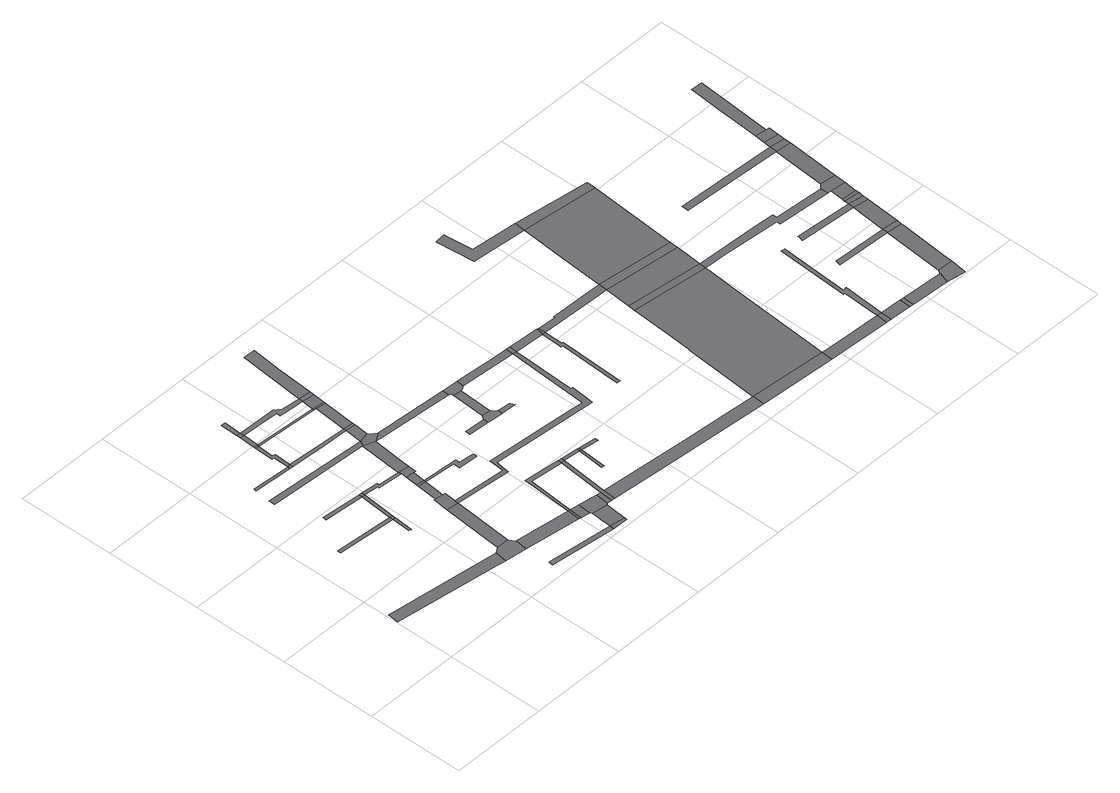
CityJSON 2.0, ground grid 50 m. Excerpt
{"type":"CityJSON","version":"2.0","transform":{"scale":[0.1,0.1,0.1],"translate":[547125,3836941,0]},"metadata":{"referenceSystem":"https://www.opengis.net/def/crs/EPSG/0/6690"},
"CityObjects":{
"road1":{"type":"Road","attributes":{"RoadStructureAttribute.sectionType":"1"},"geometry":[{"type":"MultiSurface","lod":"1","boundaries":[[[0,1,2,3,4,5]]]}]},
"road2":{"type":"Road","attributes":{"RoadStructureAttribute.sectionType":"1"},"geometry":[{"type":"MultiSurface","lod":"1","boundaries":[[[6,7,8,9]]]}]},
"road3":{"type":"Road","geometry":[{"type":"MultiSurface","lod":"1","boundaries":[[[10,11,12,13,14]]]}]},
"road4":{"type":"Road","geometry":[{"type":"MultiSurface","lod":"1","boundaries":[[[8,15,16,17,18,19]]]}]},
"road5":{"type":"Road","attributes":{"RoadStructureAttribute.sectionType":"1"},"geometry":[{"type":"MultiSurface","lod":"1","boundaries":[[[20,21,22,23]]]}]},
"road6":{"type":"Road","geometry":[{"type":"MultiSurface","lod":"1","boundaries":[[[9,8,19,24]]]}]},
"road7":{"type":"Road","geometry":[{"type":"MultiSurface","lod":"1","boundaries":[[[25,26,27,5,4,28,29,30,31,32]]]}]},
"road8":{"type":"Road","attributes":{"RoadStructureAttribute.sectionType":"1"},"geometry":[{"type":"MultiSurface","lod":"1","boundaries":[[[13,9,24,33]]]}]},
"road9":{"type":"Road","geometry":[{"type":"MultiSurface","lod":"1","boundaries":[[[14,13,33,34]]]}]},
"road10":{"type":"Road","geometry":[{"type":"MultiSurface","lod":"1","boundaries":[[[35,23,22,36]]]}]},
"road11":{"type":"Road","attributes":{"RoadStructureAttribute.sectionType":"1"},"geometry":[{"type":"MultiSurface","lod":"1","boundaries":[[[37,38,39,40,41]]]}]},
"road12":{"type":"Road","attributes":{"RoadStructureAttribute.sectionType":"1"},"geometry":[{"type":"MultiSurface","lod":"1","boundaries":[[[42,25,32,43,44]]]}]},
"road13":{"type":"Road","attributes":{"RoadStructureAttribute.sectionType":"1"},"geometry":[{"type":"MultiSurface","lod":"1","boundaries":[[[45,46,47,23,35,48,49,50]]]}]},
"road14":{"type":"Road","geometry":[{"type":"MultiSurface","lod":"1","boundaries":[[[51,45,50,52]]]}]},
"road15":{"type":"Road","attributes":{"RoadStructureAttribute.sectionType":"1"},"geometry":[{"type":"MultiSurface","lod":"1","boundaries":[[[53,51,52,54]]]}]},
"road16":{"type":"Road","attributes":{"RoadStructureAttribute.sectionType":"1"},"geometry":[{"type":"MultiSurface","lod":"1","boundaries":[[[55,56,34,33,57,58,59,60]]]}]},
"road17":{"type":"Road","geometry":[{"type":"MultiSurface","lod":"1","boundaries":[[[61,53,54,62]]]}]},
"road18":{"type":"Road","geometry":[{"type":"MultiSurface","lod":"1","boundaries":[[[63,64,65,42,44,66,67,68,69,70]]]}]},
"road19":{"type":"Road","attributes":{"RoadStructureAttribute.sectionType":"1"},"geometry":[{"type":"MultiSurface","lod":"1","boundaries":[[[71,72,73,74,75]]]}]},
"road20":{"type":"Road","geometry":[{"type":"MultiSurface","lod":"1","boundaries":[[[76,77,61,62]]]}]},
"road21":{"type":"Road","attributes":{"RoadStructureAttribute.sectionType":"1"},"geometry":[{"type":"MultiSurface","lod":"1","boundaries":[[[78,29,28,79,80]]]}]},
"road22":{"type":"Road","attributes":{"RoadStructureAttribute.sectionType":"1"},"geometry":[{"type":"MultiSurface","lod":"1","boundaries":[[[81,82,83,70,69,84,85]]]}]},
"road23":{"type":"Road","geometry":[{"type":"MultiSurface","lod":"1","boundaries":[[[86,81,85,87]]]}]},
"road24":{"type":"Road","attributes":{"RoadStructureAttribute.sectionType":"1"},"geometry":[{"type":"MultiSurface","lod":"1","boundaries":[[[88,35,36,89,90,91]]]}]},
"road25":{"type":"Road","attributes":{"RoadStructureAttribute.sectionType":"1"},"geometry":[{"type":"MultiSurface","lod":"1","boundaries":[[[92,86,87,93,94]]]}]},
"road26":{"type":"Road","geometry":[{"type":"MultiSurface","lod":"1","boundaries":[[[60,59,95,96,92,94,97,98]]]}]},
"road27":{"type":"Road","attributes":{"RoadStructureAttribute.sectionType":"1"},"geometry":[{"type":"MultiSurface","lod":"1","boundaries":[[[52,50,99,100]]]}]},
"road28":{"type":"Road","attributes":{"RoadStructureAttribute.sectionType":"1"},"geometry":[{"type":"MultiSurface","lod":"1","boundaries":[[[40,101,102,103,60,98,104,105]]]}]},
"road29":{"type":"Road","attributes":{"RoadStructureAttribute.sectionType":"1"},"geometry":[{"type":"MultiSurface","lod":"1","boundaries":[[[106,107,62,54,108,109,110,111,112,113]]]}]},
"road30":{"type":"Road","geometry":[{"type":"MultiSurface","lod":"1","boundaries":[[[80,79,114,115]]]}]},
"road31":{"type":"Road","attributes":{"RoadStructureAttribute.sectionType":"1"},"geometry":[{"type":"MultiSurface","lod":"1","boundaries":[[[115,114,116,117]]]}]},
"road32":{"type":"Road","attributes":{"RoadStructureAttribute.sectionType":"1"},"geometry":[{"type":"MultiSurface","lod":"1","boundaries":[[[118,119,120,121,122,123,124,87,85]]]}]},
"road33":{"type":"Road","geometry":[{"type":"MultiSurface","lod":"1","boundaries":[[[75,74,125,126]]]}]},
"road34":{"type":"Road","geometry":[{"type":"MultiSurface","lod":"1","boundaries":[[[127,128,129,41,40,105,130]]]}]},
"road35":{"type":"Road","attributes":{"RoadStructureAttribute.sectionType":"1"},"geometry":[{"type":"MultiSurface","lod":"1","boundaries":[[[90,131,41,129,132]]]}]},
"road36":{"type":"Road","attributes":{"RoadStructureAttribute.sectionType":"1"},"geometry":[{"type":"MultiSurface","lod":"1","boundaries":[[[133,134,135,136,75,126,137,138]]]}]},
"road37":{"type":"Road","geometry":[{"type":"MultiSurface","lod":"1","boundaries":[[[91,90,132,139]]]}]},
"road38":{"type":"Road","geometry":[{"type":"MultiSurface","lod":"1","boundaries":[[[117,116,140,133,138,141,142,143,144]]]}]},
"road39":{"type":"Road","attributes":{"RoadStructureAttribute.sectionType":"1"},"geometry":[{"type":"MultiSurface","lod":"1","boundaries":[[[145,91,139,146]]]}]},
"road40":{"type":"Road","geometry":[{"type":"MultiSurface","lod":"1","boundaries":[[[100,99,145,146,147]]]}]},
"road41":{"type":"Road","attributes":{"RoadStructureAttribute.sectionType":"1"},"geometry":[{"type":"MultiSurface","lod":"1","boundaries":[[[148,80,115,149,150,151]]]}]},
"road42":{"type":"Road","geometry":[{"type":"MultiSurface","lod":"1","boundaries":[[[152,153,154,144,143,155,156]]]}]},
"road43":{"type":"Road","attributes":{"RoadStructureAttribute.sectionType":"1"},"geometry":[{"type":"MultiSurface","lod":"1","boundaries":[[[112,157,158,159,100,147,160]]]}]},
"road44":{"type":"Road","geometry":[{"type":"MultiSurface","lod":"1","boundaries":[[[113,112,160,161]]]}]},
"road45":{"type":"Road","attributes":{"RoadStructureAttribute.sectionType":"1"},"geometry":[{"type":"MultiSurface","lod":"1","boundaries":[[[162,150,156,155,163,164]]]}]},
"road46":{"type":"Road","attributes":{"RoadStructureAttribute.sectionType":"1"},"geometry":[{"type":"MultiSurface","lod":"1","boundaries":[[[165,113,161,166,167]]]}]},
"road47":{"type":"Road","attributes":{"RoadStructureAttribute.sectionType":"1"},"geometry":[{"type":"MultiSurface","lod":"1","boundaries":[[[130,105,168,169,170,171]]]}]},
"road48":{"type":"Road","geometry":[{"type":"MultiSurface","lod":"1","boundaries":[[[151,150,162,172]]]}]},
"road49":{"type":"Road","attributes":{"RoadStructureAttribute.sectionType":"1"},"geometry":[{"type":"MultiSurface","lod":"1","boundaries":[[[173,174,175,176]]]}]},
"road50":{"type":"Road","attributes":{"RoadStructureAttribute.sectionType":"1"},"geometry":[{"type":"MultiSurface","lod":"1","boundaries":[[[177,178,179,180,181,182,183,184,185,66,44,186,187,188,189,190,191,192,193,194,195,196,197,198]]]}]},
"road51":{"type":"Road","geometry":[{"type":"MultiSurface","lod":"1","boundaries":[[[172,162,199,200]]]}]},
"road52":{"type":"Road","geometry":[{"type":"MultiSurface","lod":"1","boundaries":[[[199,201,202,203]]]}]},
"road53":{"type":"Road","geometry":[{"type":"MultiSurface","lod":"1","boundaries":[[[200,199,203,204]]]}]},
"road54":{"type":"Road","geometry":[{"type":"MultiSurface","lod":"1","boundaries":[[[205,206,176,175,207,208,209,210,211,212]]]}]},
"road55":{"type":"Road","geometry":[{"type":"MultiSurface","lod":"1","boundaries":[[[213,214,215,216,204,203]]]}]},
"road56":{"type":"Road","attributes":{"RoadStructureAttribute.sectionType":"1"},"geometry":[{"type":"MultiSurface","lod":"1","boundaries":[[[217,205,212,218]]]}]},
"road57":{"type":"Road","geometry":[{"type":"MultiSurface","lod":"1","boundaries":[[[219,220,221,222,210,209]]]}]},
"road58":{"type":"Road","geometry":[{"type":"MultiSurface","lod":"1","boundaries":[[[223,171,170,224,225,226,217,218,227,228,229,230]]]}]},
"road59":{"type":"Road","attributes":{"RoadStructureAttribute.sectionType":"1"},"geometry":[{"type":"MultiSurface","lod":"1","boundaries":[[[231,232,164,163,233,234,235]]]}]},
"road60":{"type":"Road","attributes":{"RoadStructureAttribute.sectionType":"1"},"geometry":[{"type":"MultiSurface","lod":"1","boundaries":[[[236,237,238,239,230,229,240,177,241]]]}]},
"road61":{"type":"Road","geometry":[{"type":"MultiSurface","lod":"1","boundaries":[[[241,177,198,242]]]}]},
"road62":{"type":"Road","attributes":{"RoadStructureAttribute.sectionType":"1"},"geometry":[{"type":"MultiSurface","lod":"1","boundaries":[[[243,244,242,198,245,246,247,248]]]}]},
"road63":{"type":"Road","attributes":{"RoadStructureAttribute.sectionType":"1"},"geometry":[{"type":"MultiSurface","lod":"1","boundaries":[[[249,250,251,252,253,254,255,256,257,247]]]}]},
"road64":{"type":"Road","geometry":[{"type":"MultiSurface","lod":"1","boundaries":[[[248,247,257,258]]]}]},
"road65":{"type":"Road","attributes":{"RoadStructureAttribute.sectionType":"1"},"geometry":[{"type":"MultiSurface","lod":"1","boundaries":[[[259,260,261,262,258,257,263,264,265]]]}]},
"road66":{"type":"Road","geometry":[{"type":"MultiSurface","lod":"1","boundaries":[[[235,234,266,267]]]}]},
"road67":{"type":"Road","attributes":{"function":"3","RoadStructureAttribute.sectionType":"1"},"geometry":[{"type":"MultiSurface","lod":"1","boundaries":[[[268,269,270,271,272,235,267,273,274,275,276,277]]]}]},
"road68":{"type":"Road","attributes":{"RoadStructureAttribute.sectionType":"1"},"geometry":[{"type":"MultiSurface","lod":"1","boundaries":[[[278,279,280,281,282,283]]]}]},
"road69":{"type":"Road","geometry":[{"type":"MultiSurface","lod":"1","boundaries":[[[284,268,277,285]]]}]},
"road70":{"type":"Road","attributes":{"function":"3","RoadStructureAttribute.sectionType":"1"},"geometry":[{"type":"MultiSurface","lod":"1","boundaries":[[[264,286,284,285,287,288,289]]]}]},
"road71":{"type":"Road","attributes":{"RoadStructureAttribute.sectionType":"1"},"geometry":[{"type":"MultiSurface","lod":"1","boundaries":[[[290,267,266,291,292,293,294]]]}]},
"road72":{"type":"Road","geometry":[{"type":"MultiSurface","lod":"1","boundaries":[[[265,264,289,295]]]}]},
"road73":{"type":"Road","attributes":{"function":"3","RoadStructureAttribute.sectionType":"1"},"geometry":[{"type":"MultiSurface","lod":"1","boundaries":[[[282,296,297,265,295,298]]]}]},
"road74":{"type":"Road","geometry":[{"type":"MultiSurface","lod":"1","boundaries":[[[294,293,299,300]]]}]},
"road75":{"type":"Road","geometry":[{"type":"MultiSurface","lod":"1","boundaries":[[[283,282,298,301]]]}]},
"road76":{"type":"Road","attributes":{"RoadStructureAttribute.sectionType":"1"},"geometry":[{"type":"MultiSurface","lod":"1","boundaries":[[[302,300,299,303,304,305]]]}]},
"road77":{"type":"Road","attributes":{"RoadStructureAttribute.sectionType":"1"},"geometry":[{"type":"MultiSurface","lod":"1","boundaries":[[[306,307,308,309,310,311,312,294,300]]]}]},
"road78":{"type":"Road","geometry":[{"type":"MultiSurface","lod":"1","boundaries":[[[305,304,313,314]]]}]},
"road79":{"type":"Road","attributes":{"RoadStructureAttribute.sectionType":"1"},"geometry":[{"type":"MultiSurface","lod":"1","boundaries":[[[315,316,314,313,317,318,319,320,321]]]}]},
"road80":{"type":"Road","attributes":{"RoadStructureAttribute.sectionType":"1"},"geometry":[{"type":"MultiSurface","lod":"1","boundaries":[[[322,323,324,325,285,277,326,327,328,329,330,331,332]]]}]},
"road81":{"type":"Road","attributes":{"RoadStructureAttribute.sectionType":"1"},"geometry":[{"type":"MultiSurface","lod":"1","boundaries":[[[333,334,335,336,337,338]]]}]},
"road82":{"type":"Road","geometry":[{"type":"MultiSurface","lod":"1","boundaries":[[[339,340,321,320,341,342,343]]]}]},
"road83":{"type":"Road","attributes":{"RoadStructureAttribute.sectionType":"1"},"geometry":[{"type":"MultiSurface","lod":"1","boundaries":[[[344,345,346,347,348,349,350,351]]]}]},
"road84":{"type":"Road","attributes":{"RoadStructureAttribute.sectionType":"1"},"geometry":[{"type":"MultiSurface","lod":"1","boundaries":[[[337,352,353,354,355,339,343,356,357,358,359]]]}]},
"road85":{"type":"Road","attributes":{"RoadStructureAttribute.sectionType":"1"},"geometry":[{"type":"MultiSurface","lod":"1","boundaries":[[[360,361,362,363,364,365]]]}]},
"road86":{"type":"Road","geometry":[{"type":"MultiSurface","lod":"1","boundaries":[[[338,337,359,366]]]}]},
"road87":{"type":"Road","attributes":{"RoadStructureAttribute.sectionType":"1"},"geometry":[{"type":"MultiSurface","lod":"1","boundaries":[[[350,338,366,367]]]}]},
"road88":{"type":"Road","geometry":[{"type":"MultiSurface","lod":"1","boundaries":[[[351,350,367,368]]]}]},
"road89":{"type":"Road","attributes":{"RoadStructureAttribute.sectionType":"1"},"geometry":[{"type":"MultiSurface","lod":"1","boundaries":[[[369,370,351,368,371,372]]]}]},
"road90":{"type":"Road","geometry":[{"type":"MultiSurface","lod":"1","boundaries":[[[373,369,372,374]]]}]},
"road91":{"type":"Road","attributes":{"RoadStructureAttribute.sectionType":"1"},"geometry":[{"type":"MultiSurface","lod":"1","boundaries":[[[375,376,373,374,377,378]]]}]},
"road92":{"type":"Road","geometry":[{"type":"MultiSurface","lod":"1","boundaries":[[[379,332,331,375,378,380]]]}]},
"road93":{"type":"Road","attributes":{"RoadStructureAttribute.sectionType":"1"},"geometry":[{"type":"MultiSurface","lod":"1","boundaries":[[[364,381,382,379,380,383]]]}]},
"road94":{"type":"Road"},
"road95":{"type":"Road","geometry":[{"type":"MultiSurface","lod":"1","boundaries":[[[365,364,383,384]]]}]},
"road96":{"type":"Road","attributes":{"RoadStructureAttribute.sectionType":"1"},"geometry":[{"type":"MultiSurface","lod":"1","boundaries":[[[385,365,384,386,387,388]]]}]},
"road97":{"type":"Road","geometry":[{"type":"MultiSurface","lod":"1","boundaries":[[[389,385,388,390,391]]]}]},
"road98":{"type":"Road","attributes":{"RoadStructureAttribute.sectionType":"1"},"geometry":[{"type":"MultiSurface","lod":"1","boundaries":[[[392,393,394,389,391,395]]]}]}
},
"vertices":[
[15,372,0],[7,313,0],[553,239,0],[571,236,0],[594,233,0],[603,296,0],
[162,799,0],[160,779,0],[462,757,0],[462,775,0],
[272,983,0],[271,974,0],[270,965,0],[478,947,0],[479,966,0],
[456,662,0],[462,660,0],[468,657,0],[468,659,0],[476,755,0],
[205,1318,0],[202,1304,0],[399,1291,0],[404,1304,0],
[478,773,0],
[634,315,0],[624,309,0],[614,303,0],[707,218,0],[716,283,0],[710,291,0],[704,301,0],[695,314,0],
[493,947,0],
[494,965,0],
[419,1309,0],[418,1290,0],
[721,1185,0],[195,1222,0],[195,1189,0],[712,1159,0],[728,1184,0],
[662,628,0],[721,615,0],[722,623,0],
[396,1482,0],[393,1386,0],[406,1386,0],[423,1396,0],[408,1399,0],[412,1481,0],
[397,1492,0],[417,1491,0],
[399,1573,0],[421,1572,0],
[580,946,0],[583,958,0],[568,941,0],[568,933,0],[693,922,0],[692,936,0],
[400,1595,0],[421,1594,0],
[669,710,0],[668,692,0],[664,653,0],[724,643,0],[725,654,0],[730,704,0],[717,706,0],[677,709,0],
[714,92,0],[712,81,0],[711,70,0],[1050,30,0],[1052,52,0],
[425,1684,0],[402,1685,0],
[986,248,0],[994,179,0],[1000,246,0],
[687,815,0],[680,741,0],[680,740,0],[720,737,0],[727,811,0],
[688,827,0],[729,823,0],
[627,1296,0],[624,1278,0],[735,1275,0],[736,1290,0],
[694,892,0],[730,837,0],[735,889,0],
[696,922,0],[696,919,0],[746,888,0],[750,931,0],
[738,1461,0],[739,1470,0],
[710,1156,0],[710,1152,0],[693,949,0],[756,989,0],[770,1138,0],
[654,1564,0],[621,1588,0],[614,1563,0],[614,1546,0],[614,1541,0],[628,1540,0],[745,1532,0],[747,1555,0],
[1006,177,0],[1012,244,0],
[1052,171,0],[1058,238,0],
[889,799,0],[889,766,0],[989,760,0],[991,771,0],[991,782,0],[912,789,0],[914,811,0],
[1129,27,0],[1131,42,0],
[804,1175,0],[802,1177,0],[780,1195,0],[815,1165,0],
[734,1262,0],[786,1270,0],
[1061,160,0],[1058,126,0],[1055,97,0],[1052,61,0],[1138,126,0],[1139,149,0],
[787,1285,0],
[1059,163,0],[1140,150,0],[1141,152,0],[1146,157,0],[1156,225,0],
[750,1460,0],[801,1453,0],
[802,1462,0],
[1019,508,0],[1032,485,0],[1202,467,0],[1204,488,0],
[1176,222,0],[1167,223,0],[1166,224,0],[1173,155,0],[1177,222,0],
[744,1524,0],[743,1521,0],[740,1483,0],[807,1525,0],
[809,1548,0],
[1220,470,0],[1191,153,0],[1195,221,0],
[778,1898,0],[825,1745,0],[838,1897,0],
[792,1136,0],[799,1135,0],[1191,1104,0],[1193,1140,0],
[1221,486,0],
[1073,898,0],[1071,871,0],[1177,865,0],[1178,891,0],
[1561,1075,0],[1561,1074,0],[1536,665,0],[1536,662,0],[1535,655,0],[1465,661,0],[1007,700,0],[1003,656,0],[998,620,0],[1009,598,0],[1018,657,0],[1020,670,0],[1165,658,0],[1181,657,0],[1534,628,0],[1566,626,0],[1570,662,0],[1579,746,0],[1579,748,0],[1574,748,0],[1567,748,0],[1581,1073,0],
[1308,461,0],[1309,477,0],
[1296,324,0],[1309,323,0],[1320,460,0],
[1322,476,0],
[1193,914,0],[1179,893,0],[1202,864,0],[1238,861,0],[1260,860,0],[1261,885,0],[1244,900,0],[1235,907,0],
[1409,449,0],[1410,449,0],[1410,458,0],[1410,467,0],
[1203,1086,0],[1244,1082,0],
[1330,856,0],[1336,856,0],[1331,868,0],[1326,880,0],
[1263,1135,0],[1196,1101,0],[1197,1101,0],[1204,1097,0],[1264,1092,0],[1271,1096,0],[1274,1097,0],[1275,1134,0],
[1678,177,0],[1206,220,0],[1470,130,0],[2048,83,0],[2052,147,0],
[1456,1122,0],[1388,1127,0],[1386,1127,0],[1333,1130,0],[1560,1075,0],[1562,1115,0],
[1584,1114,0],
[1625,1111,0],[1593,1113,0],[1591,1073,0],[1622,1071,0],[1736,1065,0],[1744,1103,0],
[1732,955,0],[1740,952,0],[1727,664,0],[1726,629,0],[1743,628,0],[1745,664,0],[1757,965,0],[1750,965,0],[1751,1065,0],
[1752,1102,0],
[1849,1103,0],[1848,1103,0],[1848,1098,0],[1848,1096,0],[1848,1061,0],[2122,1051,0],[2125,1096,0],
[2445,59,0],[2451,118,0],
[2109,878,0],[2093,667,0],[2083,544,0],[2083,543,0],[2053,154,0],[2451,128,0],[2452,140,0],[2491,671,0],[2500,787,0],[2503,833,0],
[1924,1638,0],[1907,1789,0],[1853,1783,0],[1875,1583,0],[2159,1556,0],[2165,1615,0],
[2112,916,0],[2506,870,0],
[2121,1033,0],[2506,871,0],[2507,877,0],[2517,1007,0],
[2553,112,0],[2446,59,0],[2511,56,0],[2772,41,0],[2776,99,0],
[2520,1052,0],
[2158,1546,0],[2141,1322,0],[2554,1512,0],
[2798,40,0],[2801,98,0],
[2558,1561,0],
[2808,98,0],[2811,39,0],[2909,34,0],[2912,93,0],
[2816,313,0],[2796,310,0],[2817,668,0],[2807,668,0],[2797,668,0],[2776,293,0],[2786,293,0],
[2929,33,0],[2932,92,0],
[3076,83,0],[2944,91,0],[2939,32,0],[3031,27,0],[3058,26,0],[3130,22,0],[3147,79,0],
[2938,824,0],[2938,826,0],[2938,847,0],[2856,851,0],[2618,828,0],[2918,806,0],[2919,790,0],[2919,786,0],[2933,785,0],[3198,766,0],[3193,804,0],
[2909,456,0],[2906,441,0],[2902,426,0],[2905,426,0],[3185,414,0],[3186,442,0],
[3158,97,0],[3153,90,0],[3227,9,0],[3237,84,0],[3238,96,0],
[2924,676,0],[2912,676,0],[2912,675,0],[2909,661,0],[2905,646,0],[2908,646,0],[3202,624,0],[3204,654,0],
[3184,408,0],[3184,404,0],[3175,298,0],[3162,147,0],[3242,147,0],[3262,384,0],[3264,397,0],[3264,408,0],
[2719,1164,0],[2717,1164,0],[2718,1147,0],[2718,1129,0],[3238,1099,0],[3241,1137,0],
[3267,435,0],
[3282,614,0],
[3284,644,0],
[3206,678,0],[3205,659,0],[3286,660,0],[3287,670,0],
[3208,693,0],[3287,690,0],
[3214,765,0],[3214,763,0],[3287,695,0],[3292,756,0],
[3217,826,0],[3296,817,0],
[3238,1098,0],[3238,1097,0],[3317,1091,0],
[3319,1128,0],
[3244,1176,0],[3321,1147,0],[3321,1153,0],[3322,1166,0],
[3249,1229,0],[3325,1220,0],[3308,1222,0],
[3280,1624,0],[3263,1411,0],[3261,1373,0],[3339,1619,0]
]}
